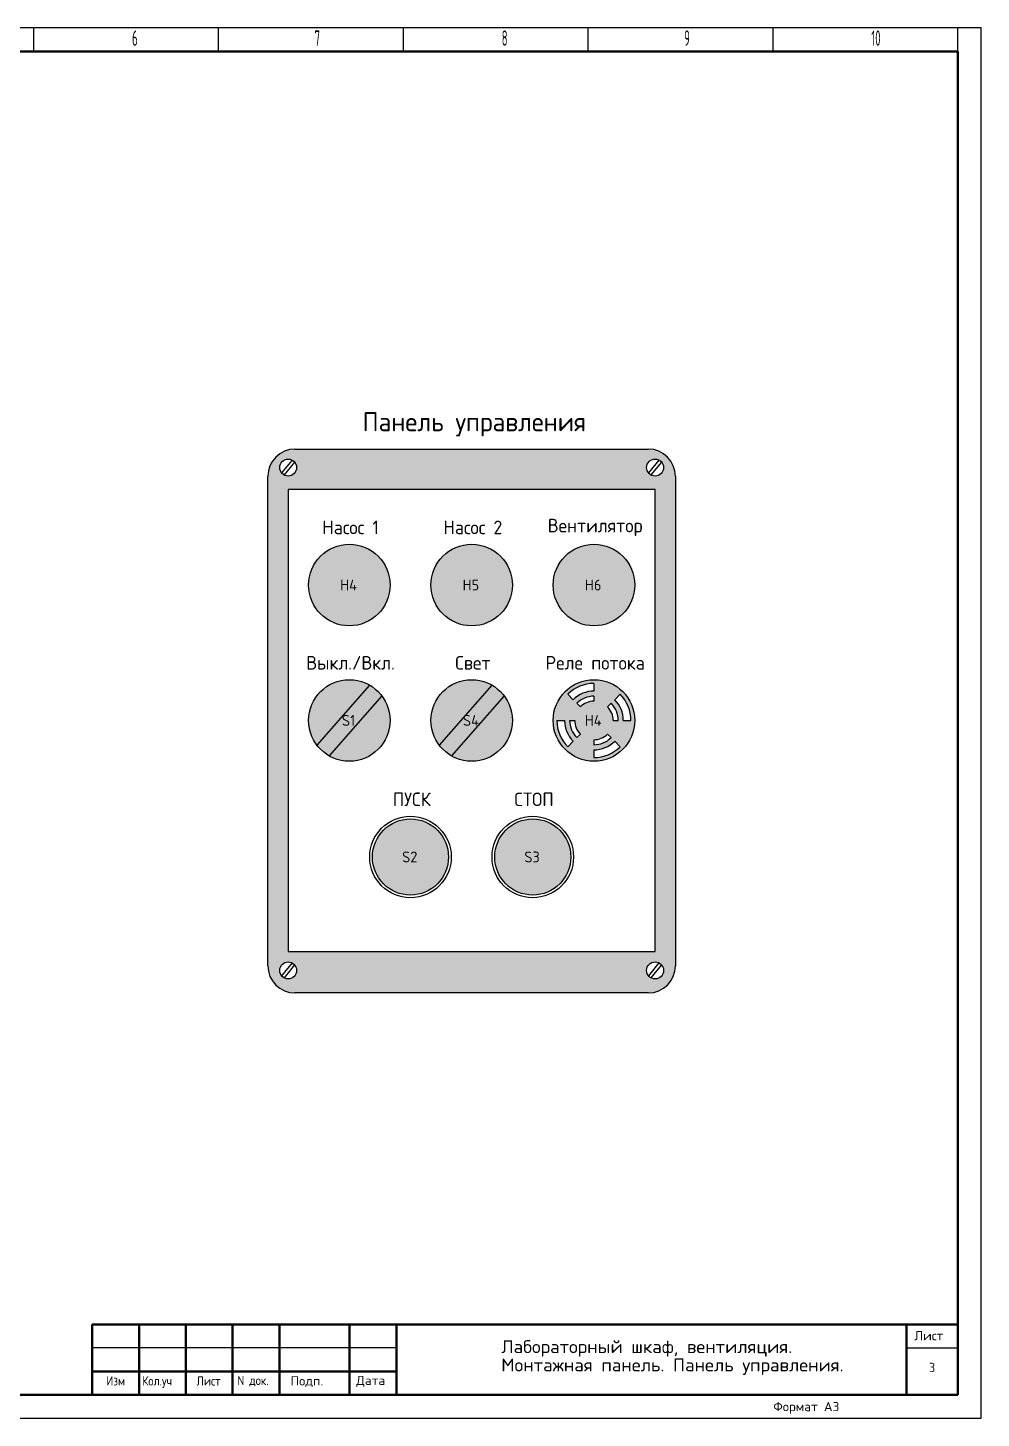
# Model space of a CAD drawing. Extents: x 20 to 1829, y -86 to 701.
# Drawn here: x 1478 to 1829, y -86 to 425 of the extents above; entities that cross this region are included whole.
import ezdxf
from ezdxf.enums import TextEntityAlignment as Align

# ---------------------------------------------------------------- set-up
doc = ezdxf.new("R2010")
doc.units = 0
doc.linetypes.add('Caddy_Solid', pattern=[0])
for name, color, linetype in [('100', 7, 'Continuous'), ('SYMS', 7, 'Continuous'), ('TITLE', 7, 'Continuous')]:
    doc.layers.add(name, color=color, linetype=linetype)
doc.styles.add('Caddy_Vectorfont1n', font='GOST Common.ttf', dxfattribs={"width": 1.1})
doc.styles.add('Caddy_Vectorfont1p', font='GOST Common.ttf', dxfattribs={"width": 0.9})
doc.styles.add('Caddy_Vectorfont5p', font='GOST Common.ttf')
doc.styles.add('ITALIC', font='GOST Common.ttf')
doc.styles.add('SIMPLEX', font='GOST Common.ttf')
doc.styles.get("Standard").update_dxf_attribs({"font": 'GOST Common.ttf'})

# ---------------------------------------------------------------- blocks, each defined once
blk = doc.blocks.new('wd_tb')
at = {"layer": 'TITLE', "color": 1, "style": 'SIMPLEX'}
blk.add_attdef('CAD#', (-14.33, 3.62), '', height=1.25, rotation=90, dxfattribs=at)
at = {"layer": 'TITLE', "color": 1}
for tag, p, height, style in [('JOB#', (277.8, 5.56), 2, 'ITALIC'), ('ENGINEER', (9.37, -2.98), 1.25, 'ITALIC'), ('CHKDBY', (40.35, -2.98), 1.25, 'ITALIC'), ('DRAWNBY', (70.5, -3.39), 1.25, 'ITALIC'), ('DATE', (98.17, -3.8), 1.25, 'SIMPLEX'), ('SHTS', (385.36, -3.42), 2, 'ITALIC')]:
    blk.add_attdef(tag, p, '', height=height, dxfattribs=dict(at, style=style))
at = {"layer": 'TITLE', "color": 1, "style": 'ITALIC'}
for tag, p in [('DWG#', (377.5, 6.5)), ('TITLE#1', (133.27, -3.8)), ('TITLE#2', (163.84, -3.8)), ('TITLE#3', (197.71, -3.8))]:
    blk.add_attdef(tag, text='', height=2, dxfattribs=at).set_placement(p, align=Align.CENTER)
blk.add_attdef('SH#', text='', height=2, dxfattribs=at).set_placement((391.86, 4.83), align=Align.RIGHT)
at = {"layer": 'TITLE', "color": 7, "flags": 9}
blk.add_attdef('WD_TB', (-0.02, 0.56), '', height=1.57, dxfattribs=at)
at = {"layer": 'TITLE', "color": 1, "style": 'ITALIC', "flags": 3}
blk.add_attdef('TITLE#4', text='', height=2, dxfattribs=at).set_placement((230.75, -4.22), align=Align.CENTER)

msp = doc.modelspace()

# ---------------------------------------------------------------- hatches: boundary and pattern name
at = {"layer": 'SYMS', "true_color": 0xc7c8ca}
h = msp.add_hatch(color=9, dxfattribs=at)
h.dxf.hatch_style = 1
h.paths.add_polyline_path([(1576.76, 269.89, 0.414214), (1566.76, 259.89), (1566.76, 79.89, 0.414214), (1576.76, 69.89), (1706.76, 69.89, 0.414214), (1716.76, 79.89), (1716.76, 259.89, 0.414214), (1706.76, 269.89)])
h.paths.add_polyline_path([(1709.26, 255.09), (1709.26, 85.09), (1574.26, 85.09), (1574.26, 255.09)], flags=16)
h.paths.add_polyline_path([(1611.76, 219.89, -1), (1581.76, 219.89, -1)], flags=0)
h.paths.add_polyline_path([(1571.14, 263.09, -1), (1577.38, 263.09, -1)], flags=16)
h.paths.add_polyline_path([(1656.76, 219.89, -1), (1626.76, 219.89, -1)], flags=0)
h.paths.add_polyline_path([(1701.76, 219.89, -1), (1671.76, 219.89, -1)], flags=0)
h.paths.add_polyline_path([(1611.76, 170.09, -1), (1581.76, 170.09, -1)], flags=0)
h.paths.add_polyline_path([(1656.76, 170.09, -1), (1626.76, 170.09, -1)], flags=0)
h.paths.add_polyline_path([(1712.38, 263.09, -1), (1706.14, 263.09, -1)], flags=16)
h.paths.add_polyline_path([(1701.76, 170.09, -1), (1671.76, 170.09, -1)], flags=0)
h.paths.add_polyline_path([(1686.76, 183.72), (1686.76, 180.9, 0.198912), (1679.12, 177.74), (1677.13, 179.73, -0.198912)], flags=0)
h.paths.add_polyline_path([(1686.76, 179.02), (1686.76, 177.17, 0.198912), (1681.76, 175.1), (1680.45, 176.41, -0.198912)], flags=0)
h.paths.add_polyline_path([(1673.13, 170.09), (1675.95, 170.09, 0.198912), (1679.12, 162.45), (1677.13, 160.46, -0.198912)], flags=0)
h.paths.add_polyline_path([(1677.84, 170.09), (1679.68, 170.09, 0.198912), (1681.76, 165.09), (1680.45, 163.78, -0.198912)], flags=0)
h.paths.add_polyline_path([(1696.4, 179.73, -0.198912), (1700.39, 170.09), (1697.57, 170.09, 0.198912), (1694.41, 177.74)], flags=0)
h.paths.add_polyline_path([(1693.07, 176.41, -0.198912), (1695.69, 170.09), (1693.84, 170.09, 0.198912), (1691.77, 175.1)], flags=0)
h.paths.add_polyline_path([(1686.76, 163.02, 0.198912), (1691.77, 165.09), (1693.07, 163.78, -0.198912), (1686.76, 161.17)], flags=0)
h.paths.add_polyline_path([(1686.76, 159.29, 0.198912), (1694.41, 162.45), (1696.4, 160.46, -0.198912), (1686.76, 156.46)], flags=0)
h.paths.add_polyline_path([(1634.26, 119.89, -1), (1604.26, 119.89, -1)], flags=0)
h.paths.add_polyline_path([(1633.26, 119.89, -1), (1605.26, 119.89, -1)], flags=0)
h.paths.add_polyline_path([(1679.26, 119.89, -1), (1649.26, 119.89, -1)], flags=0)
h.paths.add_polyline_path([(1678.26, 119.89, -1), (1650.26, 119.89, -1)], flags=0)
h.paths.add_polyline_path([(1577.37, 78.2, -1), (1571.13, 78.2, -1)], flags=16)
h.paths.add_polyline_path([(1712.37, 78.2, -1), (1706.13, 78.2, -1)], flags=16)
h.paths.add_polyline_path([(1655.71, 135.83), (1673.71, 135.83), (1673.71, 146.85), (1655.71, 146.85)], flags=8)
h.paths.add_polyline_path([(1610.71, 135.83), (1628.71, 135.83), (1628.71, 146.85), (1610.71, 146.85)], flags=8)
h.paths.add_polyline_path([(1666.6, 186.04), (1707.81, 186.04), (1707.81, 197.06), (1666.6, 197.06)], flags=8)
h.paths.add_polyline_path([(1633.46, 186.04), (1650.96, 186.04), (1650.96, 197.06), (1633.46, 197.06)], flags=8)
h.paths.add_polyline_path([(1579.71, 186.04), (1614.71, 186.04), (1614.71, 197.06), (1579.71, 197.06)], flags=8)
h.paths.add_polyline_path([(1667.21, 236.58), (1707.21, 236.58), (1707.21, 247.6), (1667.21, 247.6)], flags=8)
h.paths.add_polyline_path([(1629.6, 235.83), (1654.81, 235.83), (1654.81, 246.85), (1629.6, 246.85)], flags=8)
h.paths.add_polyline_path([(1585.1, 235.83), (1609.31, 235.83), (1609.31, 246.85), (1585.1, 246.85)], flags=8)
h.paths.add_polyline_path([(1659.99, 115.7), (1667.99, 115.7), (1667.99, 124.52), (1659.99, 124.52)], flags=8)
h.paths.add_polyline_path([(1614.99, 115.7), (1622.99, 115.7), (1622.99, 124.52), (1614.99, 124.52)], flags=8)
h.paths.add_polyline_path([(1682.29, 165.91), (1690.69, 165.91), (1690.69, 174.73), (1682.29, 174.73)], flags=8)
h.paths.add_polyline_path([(1637.29, 165.91), (1645.69, 165.91), (1645.69, 174.73), (1637.29, 174.73)], flags=8)
h.paths.add_polyline_path([(1592.89, 165.91), (1600.09, 165.91), (1600.09, 174.73), (1592.89, 174.73)], flags=8)
h.paths.add_polyline_path([(1682.49, 215.7), (1690.49, 215.7), (1690.49, 224.52), (1682.49, 224.52)], flags=8)
h.paths.add_polyline_path([(1637.49, 215.7), (1645.49, 215.7), (1645.49, 224.52), (1637.49, 224.52)], flags=8)
h.paths.add_polyline_path([(1592.29, 215.7), (1600.69, 215.7), (1600.69, 224.52), (1592.29, 224.52)], flags=8)
at = {"layer": 'SYMS', "true_color": 0x58ba48}
h = msp.add_hatch(color=85, dxfattribs=at)
h.dxf.hatch_style = 1
h.paths.add_polyline_path([(1611.76, 219.89, 1), (1581.76, 219.89, 1)])
h.paths.add_polyline_path([(1656.76, 219.89, 1), (1626.76, 219.89, 1)])
h.paths.add_polyline_path([(1701.76, 219.89, 1), (1671.76, 219.89, 1)])
h.paths.add_polyline_path([(1592.29, 215.7), (1600.69, 215.7), (1600.69, 224.52), (1592.29, 224.52)], flags=24)
h.paths.add_polyline_path([(1637.49, 215.7), (1645.49, 215.7), (1645.49, 224.52), (1637.49, 224.52)], flags=24)
h.paths.add_polyline_path([(1682.49, 215.7), (1690.49, 215.7), (1690.49, 224.52), (1682.49, 224.52)], flags=24)
at = {"layer": 'SYMS', "true_color": 0xc7c8ca}
h = msp.add_hatch(color=9, dxfattribs=at)
h.dxf.hatch_style = 1
h.paths.add_polyline_path([(1604.17, 183.14, 0.575075), (1581.76, 170.09, 0.164283), (1584.83, 161)])
h.paths.add_polyline_path([(1608.69, 179.19), (1589.35, 157.05, 0.575075), (1611.76, 170.09, 0.164283)])
h.paths.add_polyline_path([(1608.69, 179.19, 0.101021), (1604.17, 183.14), (1584.83, 161, 0.101021), (1589.35, 157.05)])
h.paths.add_polyline_path([(1653.69, 179.19, 0.101021), (1649.17, 183.14), (1629.83, 161, 0.101021), (1634.35, 157.05)])
h.paths.add_polyline_path([(1649.17, 183.14, 0.575075), (1626.76, 170.09, 0.164283), (1629.83, 161)])
h.paths.add_polyline_path([(1656.76, 170.09, 0.164283), (1653.69, 179.19), (1634.35, 157.05, 0.575075)])
h.paths.add_polyline_path([(1592.89, 165.91), (1600.09, 165.91), (1600.09, 174.73), (1592.89, 174.73)], flags=24)
h.paths.add_polyline_path([(1637.29, 165.91), (1645.69, 165.91), (1645.69, 174.73), (1637.29, 174.73)], flags=24)
at = {"layer": 'SYMS', "true_color": 0xcd2027}
h = msp.add_hatch(color=242, dxfattribs=at)
h.dxf.hatch_style = 1
h.paths.add_polyline_path([(1701.76, 170.09, 1), (1671.76, 170.09, 1)])
h.paths.add_polyline_path([(1694.41, 162.45), (1696.4, 160.46, -0.198912), (1686.76, 156.46), (1686.76, 159.29, 0.198912)], flags=16)
h.paths.add_polyline_path([(1693.07, 163.78, -0.198912), (1686.76, 161.17), (1686.76, 163.02, 0.198912), (1691.77, 165.09)], flags=16)
h.paths.add_polyline_path([(1695.69, 170.09), (1693.84, 170.09, 0.198912), (1691.77, 175.1), (1693.07, 176.41, -0.198912)], flags=16)
h.paths.add_polyline_path([(1697.57, 170.09, 0.198912), (1694.41, 177.74), (1696.4, 179.73, -0.198912), (1700.39, 170.09)], flags=16)
h.paths.add_polyline_path([(1681.76, 165.09), (1680.45, 163.78, -0.198912), (1677.84, 170.09), (1679.68, 170.09, 0.198912)], flags=16)
h.paths.add_polyline_path([(1686.76, 177.17, 0.198912), (1681.76, 175.1), (1680.45, 176.41, -0.198912), (1686.76, 179.02)], flags=16)
h.paths.add_polyline_path([(1679.12, 162.45), (1677.13, 160.46, -0.198912), (1673.13, 170.09), (1675.95, 170.09, 0.198912)], flags=16)
h.paths.add_polyline_path([(1686.76, 180.9, 0.198912), (1679.12, 177.74), (1677.13, 179.73, -0.198912), (1686.76, 183.72)], flags=16)
h.paths.add_polyline_path([(1650.26, 119.89, 1), (1678.26, 119.89, 1)])
h.paths.add_polyline_path([(1682.29, 165.91), (1690.69, 165.91), (1690.69, 174.73), (1682.29, 174.73)], flags=24)
h.paths.add_polyline_path([(1659.99, 115.7), (1667.99, 115.7), (1667.99, 124.52), (1659.99, 124.52)], flags=24)
at = {"layer": 'SYMS', "true_color": 0x58ba48}
h = msp.add_hatch(color=85, dxfattribs=at)
h.dxf.hatch_style = 1
h.paths.add_polyline_path([(1605.26, 119.89, 1), (1633.26, 119.89, 1)])
h.paths.add_polyline_path([(1614.99, 115.7), (1622.99, 115.7), (1622.99, 124.52), (1614.99, 124.52)], flags=24)

# ---------------------------------------------------------------- linework, layer by layer
at = {"linetype": 'Caddy_Solid', "lineweight": 25}
for p, q in [((1480.66, 416.2), (1480.66, 424.81)), ((1548.66, 416.2), (1548.66, 424.81)), ((1616.66, 416.2), (1616.66, 424.81)), ((1684.66, 416.2), (1684.66, 424.81)), ((1752.66, 416.2), (1752.66, 424.81)), ((1820.66, 416.2), (1820.66, 424.81))]:
    msp.add_line(p, q, dxfattribs=at)
at = {"layer": '100', "linetype": 'Caddy_Solid', "lineweight": 50}
for p, q in [((1140.66, 416.1), (1820.66, 416.1)), ((1820.66, 416.1), (1820.66, -77.87)), ((1502.18, -52.05), (1820.66, -52.05)), ((1502.18, -77.87), (1502.18, -52.05)), ((1519.39, -77.87), (1519.39, -52.05)), ((1536.61, -77.87), (1536.61, -52.05)), ((1553.82, -77.87), (1553.82, -52.05)), ((1571.04, -77.87), (1571.04, -52.05)), ((1596.86, -77.87), (1596.86, -52.05)), ((1614.08, -77.87), (1614.08, -52.05)), ((1801.72, -77.87), (1801.72, -52.05)), ((1502.18, -69.26), (1614.08, -69.26)), ((1820.66, -77.87), (1120, -77.87))]:
    msp.add_line(p, q, dxfattribs=at)
at = {"layer": '100', "linetype": 'Caddy_Solid', "lineweight": 25}
for p, q in [((1614.08, -60.65), (1502.18, -60.65)), ((1801.72, -60.65), (1820.66, -60.65))]:
    msp.add_line(p, q, dxfattribs=at)
at = {"layer": 'SYMS'}
for p, q in [((1576.76, 269.89), (1706.76, 269.89)), ((1575.68, 265.87), (1571.86, 261.1)), ((1576.61, 265.14), (1572.74, 260.37)), ((1710.68, 265.87), (1706.86, 261.1)), ((1711.61, 265.14), (1707.74, 260.37)), ((1566.76, 79.89), (1566.76, 259.89)), ((1716.76, 259.89), (1716.76, 79.89)), ((1574.26, 255.09), (1574.26, 85.09)), ((1709.26, 255.09), (1574.26, 255.09)), ((1709.26, 85.09), (1709.26, 255.09)), ((1604.17, 183.14), (1584.83, 161)), ((1608.69, 179.19), (1589.35, 157.05)), ((1649.17, 183.14), (1629.83, 161)), ((1653.69, 179.19), (1634.35, 157.05)), ((1677.13, 179.73), (1679.12, 177.74)), ((1686.76, 183.72), (1686.76, 180.9)), ((1686.76, 179.02), (1686.76, 177.17)), ((1694.41, 177.74), (1696.4, 179.73)), ((1680.45, 176.41), (1681.76, 175.1)), ((1691.77, 175.1), (1693.07, 176.41)), ((1673.13, 170.09), (1675.95, 170.09)), ((1677.84, 170.09), (1679.68, 170.09)), ((1693.84, 170.09), (1695.69, 170.09)), ((1697.57, 170.09), (1700.39, 170.09)), ((1680.45, 163.78), (1681.76, 165.09)), ((1691.77, 165.09), (1693.07, 163.78)), ((1677.13, 160.46), (1679.12, 162.45)), ((1686.76, 163.02), (1686.76, 161.17)), ((1686.76, 159.29), (1686.76, 156.46)), ((1694.41, 162.45), (1696.4, 160.46)), ((1574.26, 85.09), (1709.26, 85.09)), ((1575.67, 80.98), (1571.85, 76.21)), ((1576.6, 80.25), (1572.73, 75.48)), ((1710.67, 80.98), (1706.85, 76.21)), ((1711.6, 80.25), (1707.73, 75.48)), ((1706.76, 69.89), (1576.76, 69.89))]:
    msp.add_line(p, q, dxfattribs=at)
msp.add_lwpolyline([(1106.23, -86.48), (1829.26, -86.48), (1829.26, 424.81), (1106.23, 424.81)], close=True, dxfattribs=at)
for centre, radius in [((1574.26, 263.09), 3.12), ((1709.26, 263.09), 3.12), ((1596.76, 219.89), 15), ((1641.76, 219.89), 15), ((1686.76, 219.89), 15), ((1596.76, 170.09), 15), ((1641.76, 170.09), 15), ((1686.76, 170.09), 15), ((1619.26, 119.89), 15), ((1619.26, 119.89), 14), ((1664.26, 119.89), 15), ((1664.26, 119.89), 14), ((1574.25, 78.2), 3.12), ((1709.25, 78.2), 3.12)]:
    msp.add_circle(centre, radius, dxfattribs=at)
for centre, radius, start, end in [((1576.76, 259.89), 10, 90, 180), ((1706.76, 259.89), 10, 0, 90), ((1686.76, 170.09), 13.63, 90, 135), ((1686.76, 170.09), 10.81, 90, 135), ((1686.76, 170.09), 8.93, 90, 135), ((1686.76, 170.09), 13.63, 0, 45), ((1686.76, 170.09), 7.08, 90, 135), ((1686.76, 170.09), 7.08, 0, 45), ((1686.76, 170.09), 8.93, 0, 45), ((1686.76, 170.09), 10.81, 0, 45), ((1686.76, 170.09), 13.63, 180, 225), ((1686.76, 170.09), 10.81, 180, 225), ((1686.76, 170.09), 8.93, 180, 225), ((1686.76, 170.09), 7.08, 180, 225), ((1686.76, 170.09), 7.08, 270, 315), ((1686.76, 170.09), 8.93, 270, 315), ((1686.76, 170.09), 10.81, 270, 315), ((1686.76, 170.09), 13.63, 270, 315), ((1576.76, 79.89), 10, 180, 270), ((1706.76, 79.89), 10, 270, 0)]:
    msp.add_arc(centre, radius, start, end, dxfattribs=at)

# ---------------------------------------------------------------- block references
ref = msp.add_blockref('wd_tb', (1140.66, -77.87), dxfattribs=dict(at, xscale=1.721506492206603, yscale=1.721506492206603, zscale=1.721506492206603))
ref.add_attrib('SH#', '3', dxfattribs={"layer": 'TITLE', "color": 1, "height": 3.44, "style": 'ITALIC'}).set_placement((1812.31, -69.55), align=Align.RIGHT)

# ---------------------------------------------------------------- texts
at = {"lineweight": 60, "style": 'Caddy_Vectorfont1p', "width": 0.54}
for s, height, p in [('6', 5.64, (1516.81, 418.2)), ('7', 5.64, (1583.95, 418.2)), ('8', 5.64, (1652.81, 418.2)), ('9', 5.64, (1719.95, 418.2)), ('10', 5.638, (1788.81, 418.2))]:
    msp.add_text(s, height=height, dxfattribs=at).set_placement(p)
at = {"layer": '100', "lineweight": 25, "style": 'Caddy_Vectorfont1n'}
for s, height, width, p in [('Лист', 3.383, 1.1, (1804.65, -57.83)), ('Лабораторный шкаф, вентиляция.', 4.7429, 1.1, (1652.66, -62.55)), ('Монтажная панель. Панель управления.', 4.7429, 1.1, (1652.66, -69.27)), ('Изм', 3.383, 0.913, (1507.32, -74.47)), ('Кол.уч', 3.383, 0.913, (1520.57, -74.45)), ('Лист', 3.383, 0.913, (1540.54, -74.47)), ('N док.', 3.383, 0.913, (1555.55, -74.28)), ('Подп.', 3.383, 1.1, (1575.15, -74.45)), ('Дата', 3.383, 1.1, (1599.28, -74.29)), ('Формат А3', 3.383, 1.1, (1752.77, -83.9))]:
    msp.add_text(s, height=height, dxfattribs=dict(at, width=width)).set_placement(p)
at = {"layer": 'SYMS', "attachment_point": 5, "style": 'Caddy_Vectorfont5p'}
for s, width, gutter_width, heights, insert, char_height in [('Панель управления', 139.468, 1, [0.0968], (1642.73, 278.98), 7), ('Насос 1', 35.3691, 1, [0.0968], (1597.21, 241.09), 5), ('Насос 2', 35.3691, 1, [0.0968], (1642.21, 241.09), 5), ('Вентилятор', 35.3691, 1, [0.0968], (1687.21, 241.09), 5), ('H4', 0.8854, 1, [0.735], (1596.49, 219.91), 4), ('H5', 0.8854, 1, [0.735], (1641.49, 219.91), 4), ('H6', 0.8854, 1, [0.735], (1686.49, 219.91), 4), ('Выкл./Вкл.', 35.3691, 1, [0.0968], (1597.21, 191.3), 5), ('Свет', 35.3691, 1, [0.0968], (1642.21, 191.3), 5), ('Реле потока', 63.6614, 6.82, [0.0968], (1687.21, 191.3), 5), ('S1', 0.8854, 1, [0.735], (1596.49, 170.12), 4), ('S4', 0.8854, 1, [0.735], (1641.49, 170.12), 4), ('H4', 0.8854, 1, [0.735], (1686.49, 170.12), 4), ('ПУСК', 35.3691, 1, [0.0968], (1619.71, 141.09), 5), ('СТОП', 35.3691, 1, [0.0968], (1664.71, 141.09), 5), ('S2', 0.8854, 1, [0.735], (1618.99, 119.91), 4), ('S3', 0.8854, 1, [0.735], (1663.99, 119.91), 4)]:
    msp.add_mtext_dynamic_manual_height_columns(s, width=width, gutter_width=gutter_width, heights=heights, dxfattribs=dict(at, insert=insert, char_height=char_height))

doc.saveas('drawing.dxf')
